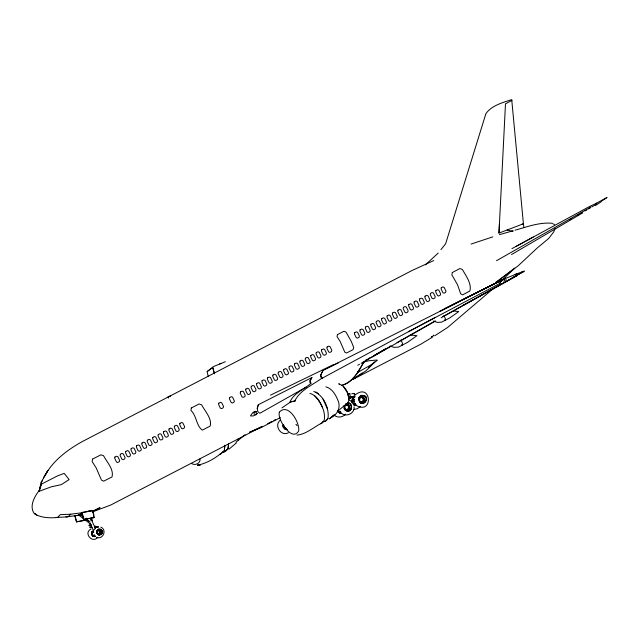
<?xml version="1.0" encoding="UTF-8"?>
<svg xmlns="http://www.w3.org/2000/svg" width="639" height="639" viewBox="0 0 639 639"><rect width="100%" height="100%" fill="white"/><g stroke="black" fill="none" stroke-linecap="round" stroke-linejoin="round"><path stroke-width="0.96" d="M440.974 249.609L445.639 243.747L485.888 113.686C491.527 105.539 502.701 102.567 511.719 99.628L523.413 223.77L498.971 233.091L499.41 224.057M498.971 233.091L505.489 103.79L511.991 100.363M348.95 408.201L348.183 405.382L345.651 404.918C343.055 406.3 345.036 410.909 347.816 409.647L348.95 408.201L349.709 408.481L348.207 410.39L347.065 410.669L344.836 409.735L345.244 409.16M363.751 400.525L362.976 397.706L360.444 397.242C357.856 398.624 359.837 403.233 362.609 401.971L363.751 400.525L364.502 400.805L363 402.714L361.858 402.993L359.629 402.059L360.045 401.484M444.329 308.797L505.617 278.189L323.086 370.3L320.762 375.021L321.105 377.122L322.096 378.256L408.425 331.713L500.409 283.141L499.938 282.334L501.919 279.89L517.894 273.452L515.058 274.435M100.826 531.201L100.97 533.094L99.061 534.667L97.352 532.99L97.224 531.584L98.702 530.378L100.315 531.456L100.826 531.201L99.524 529.931L97.408 530.13L97.687 530.658L98.326 530.49L98.23 529.923M349.709 408.481C350.252 406.396 348.814 403.864 346.522 403.856L346.53 404.695M364.502 400.805C365.268 398.305 362.752 395.253 360.148 396.484L358.687 398.369L359.31 398.688M99.237 534.044L99.452 534.587L98.614 534.803L98.606 534.196L99.62 533.924L100.499 532.167L101.066 532.127M499.882 282.989L501.919 279.89L439.672 311.457M354.094 406.795C354.972 413.409 345.851 417.642 341.234 413.018M354.078 395.333C355.955 395.557 354.006 391.987 351.722 393.928M344.309 405.438L344.573 408.64L346.793 410.853M283.381 424.855L283.277 425.846L282.606 425.854M283.692 424.967L284.315 427.395L285.793 427.986M200.119 458.802C200.486 463.515 195.015 466.015 191.349 463.419M238.115 440.239L238.363 438.586M325.762 421.061L322.999 421.86L325.762 421.061L328.015 418.329C329.317 408.025 323.717 395.285 313.757 391.451M99.061 534.667L98.222 534.516L98.326 533.98M345.915 410.454L346.05 409.711M360.708 402.778L360.851 402.035M224.337 450.431L224.848 445.303L224.337 450.431C217.14 457.3 207.316 463.251 197.467 465.232L200.223 464.992L197.467 465.232M346.905 405.006L347.065 404.255L345.899 404.048M361.698 397.33L361.858 396.579L360.692 396.372L360.787 397.186M39.314 489.977L41.032 482.669M311.337 383.033C304.499 389.279 293.365 393.121 289.954 402.147L289.683 402.442L294.962 400.693C299.979 390.181 313.046 384.79 322.088 378.008M43.508 477.796L47.941 470.416L41.303 481.95L41.351 484.162L39.338 490.616L41.239 484.53M354.27 394.598L354.525 393.768L354.773 394.678M306.097 387.178L259.809 413.305L257.789 411.652L257.229 408.297L258.38 404.687L311.92 377.529L310.027 380.772L310.306 383.009L310.027 380.772L311.92 377.529M257.229 408.297L258.396 404.679M99.333 530.498L99.524 529.931M347.416 404.846L347.688 404.064M362.217 397.178L362.481 396.388M97.767 534.627L97.959 534.092A2.836 2.428 73.2 0 1 97.168 530.977L98.422 529.388L100.387 529.316A2.836 2.428 73.2 0 1 102.184 531.904C102.488 534.675 99.021 535.698 97.376 533.701M257.237 413.265L255.864 414.535L253.947 414.016L254.234 412.107L255.4 411.388L256.519 411.676M345.252 410.621L345.539 409.863A3.962 3.387 73.2 0 1 344.413 405.533M555.155 228.299L553.709 231.941L548.757 238.419L537.263 247.956L518.133 265.84L495.465 282.734L514.762 268.092L501.16 281.136M97.479 531.097L98.254 529.427M99.94 533.341L100.195 532.79M100.107 534.028L100.499 533.214L100.059 533.006M348.055 410.677L348.75 409.272L347.999 410.629M93.406 530.65L95.722 527.702M91.641 533.277L92.455 532.239L93.749 532.183M98.071 530.538L97.855 529.995L97.184 530.562L96.777 531.352L97.224 531.584M97.735 531.129L97.384 532.279L97.895 533.405L99.508 533.677M76.608 521.767L87.216 519.842L76.536 521.903L74.963 515.633M363.895 361.746C358.415 371.091 353.519 381.922 342.184 385.157M364.062 361.698C358.631 371.547 353.087 382.234 341.45 385.565M44.786 475.831C52.941 460.623 67.71 449.6 82.663 441.373L412.379 270.329L433.801 260.552M207.156 371.563L212.715 367.393L214.464 373.719L212.715 367.393L207.148 371.563L208.162 376.371M348.143 401.907L348.67 401.092C349.573 394.582 345.827 386.02 339.181 384.127M357.393 371.89L358.159 372.138L358.567 371.539L358.439 370.221M354.286 394.119L354.525 393.768L354.669 394.479M92.24 535.578L92.535 535.17L91.712 534.795M98.222 534.516L97.471 533.988L97.767 533.581M99.532 530.977L99.828 530.562L99.061 530.074M337.887 411.836L338.303 411.26L337.727 410.438M347.696 405.525L348.103 404.958L348.854 406.037M362.489 397.849L362.896 397.282L363.655 398.361M326.801 420.031L328.031 418.353M92.2 510.641L81.696 512.813L70.761 514.203L67.942 516.839L55.489 517.502M81.696 512.813L78.805 515.298L65.937 516.919M337.384 411.38L348.055 402.626M99.9 530.865L100.291 530.426M348.183 405.382L348.726 404.767M362.976 397.706L363.519 397.091M41.351 484.162L57.67 475.815L64.204 473.379L69.108 479.577L61.352 484.618L51.32 486.83L39.219 491.247L39.203 490.496C34.442 496.583 28.723 506.823 34.61 513.948C40.904 517.662 48.532 518.069 55.665 517.638M88.334 521.081L88.861 520.553M41.303 481.95L42.581 480.776M425.35 264.905L438.258 253.036M236.39 442.899L228.842 449.281M334.205 414.695L329.397 418.888L332.831 415.893M368.703 367.489L374.789 362.017L365.963 370.868L352.848 379.334L362.289 373.064M93.142 530.833C90.61 532.255 91.776 536.616 94.652 536.632L95.682 536.345M353.942 397.538L352.097 399.886L352.297 403.113L352.097 399.886L353.942 397.458M359.23 398.001L359.909 397.41L359.525 396.667M93.014 531.504L91.521 532.271L91.952 532.67M431.892 336.553C429.871 337.839 433.298 336.577 433.825 335.163L433.226 335.531M493.252 288.636L447.596 327.495L434.72 335.794M93.142 530.777C90.083 532.391 92.351 537.83 95.642 536.305M92.559 532.471L91.864 533.349L91.96 534.579M94.891 535.083L94.668 536.041M345.795 405.23L344.828 406.468L344.964 408.185M352.281 400.102L353.862 399.279M352.536 400.318L353.127 399.814M360.588 397.562L359.621 398.792L359.757 400.509M355.18 394.934C371.555 381.938 373.679 415.502 356.035 405.342M97.783 537.255C92.328 544.156 82.982 532.614 91.145 528.964M345.627 414.176C342.808 417.315 337.416 418.273 334.229 415.142M360.428 406.5L357.449 408.672L353.846 409.463M98.925 535.306L99.74 534.635M235.935 442.236L245.08 434.68M280.537 420.015C273.468 424.927 280.833 436.972 288.469 432.739M330.379 418.034C337.616 414.711 341.322 407.131 337.672 399.742C335.395 394.311 331.976 388.456 325.882 386.843M348.718 399.319L350.643 397.825L349.94 396.292M93.893 535.378L94.34 535.035M347.656 409.303L348.718 407.195L348.007 405.629L346.554 405.038M362.457 401.627L363.519 399.519L362.8 397.953L361.347 397.362M57.542 517.534L60.242 514.635L70.761 514.203M362.968 362.64L370.237 357.433M291.049 401.659L281.887 407.914M601.962 200.878L607.05 197.467L595.716 203.617M595.724 205.335L601.483 201.581M365.42 360.364L367.026 359.342M170.134 396.116L167.61 397.426M432.284 337.264L420.925 344.125L352.536 379.598M385.205 349.126L373.511 355.979L386.06 348.614M346.602 403.832L347.456 403.329M511.512 254.57L582.728 212.843M590.915 207.02L496.551 260.688M569.804 219.784L571.53 218.794M577.464 215.359L579.19 214.369M580.867 213.394L582.592 212.404M585.124 210.934L586.85 209.943M588.527 208.969L590.252 207.979M357.824 365.244L359.493 364.286M361.171 363.319L435.135 321.153M371.275 357.257L390.996 346.003M503.668 281.096L506.2 279.658M397.051 342.576L435.327 320.93M442.899 316.632L523.469 271.711L512.071 277.893M441.142 317.767L517.43 275.385L462.9 305.474M591.882 206.844L596.211 204.44M511.943 248.635L533.301 237.045M516.232 246.303L589.374 206.581L596.818 203.138M282.973 427.14L283.54 426.828L284.107 427.659M97.471 533.988L96.928 533.222L97.352 532.99M344.078 408.656L344.677 408.337M358.878 400.98L359.469 400.661M408.425 331.713L435.167 317.495M280.369 417.602L261.127 427.587L249.561 432.22L262.158 426.477M257.773 428.809L261.103 427.044M167.57 397.45L168.081 397.178M358.159 372.138L370.564 365.133L377.266 360.404L377.026 360.005L368.583 360.803L363.351 362.177M256.894 429.224L110.739 505.034L92.679 511.855M267.701 423.617L269.458 422.714M273.835 420.438L275.593 419.527M352.025 402.458L354.613 401.108M270.017 422.363L271.791 421.452M169.383 396.499L170.094 396.132M439.656 311.465L501.919 279.89M220.287 454.041L221.733 453.307L220.279 454.017M220.311 454.033L221.733 453.307M320.65 423.673L321.936 423.026L324.189 420.294C325.491 413.561 322.687 406.739 319.157 401.108M363.551 398.536L364.278 398.177M348.758 406.212L349.485 405.845M270.521 395.134L333.43 364.661M92.591 511.36L100.059 507.638L92.551 511.288M212.987 366.778L225.359 361.706M338.247 362.912L323.078 370.285L320.762 375.021L321.09 377.122L322.096 378.256M320.642 423.657L321.936 423.026C313.797 426.956 306.329 434.288 296.967 435.095M516.719 273.851L524.387 271.072L521.64 272.062M219.64 363.958L221.014 363.391M521.616 224.441L523.413 223.77L523.924 227.7M471.095 244.058L492.837 236.861M348.519 394.023L349.837 393.624L350.18 396.38L348.598 396.468M349.637 398.121L350.643 397.825M499.458 234.665L513.125 230.743M515.042 230.192C527.239 226.829 539.532 222.052 552.408 223.283M348.183 411.204C353.191 410.781 352.297 402.57 347.48 402.698M360.053 397.722L360.811 397.522M354.421 399.455L352.68 400.901L352.808 402.61M93.486 532.207C91.257 532.399 92.232 536.185 94.276 535.266M353.766 398.472L352.592 398.768L352.984 399.503M355.524 403.728L353.303 403.329M353.383 404.295L355.148 404.231M340.731 411.396L339.205 411.452L338.015 410.286M338.59 411.971L340.355 411.907M284.403 428.362L286.168 428.306M98.174 530.761L99.253 530.729L100.107 531.568M92.168 535.282L94.005 535.626L94.221 536.177L92.551 536.233M361.914 401.795L360.428 401.835M347.121 409.463L345.635 409.503M94.101 517.59L83.525 519.531L81.904 512.446L92.639 510.529L93.693 514.036L94.101 517.59L83.525 519.531M82.599 514.555L76.848 515.489M86.616 511.559L92.639 510.529M363.815 399.527L364.613 399.471M349.014 407.203L349.813 407.147M348.255 393.712L349.837 393.624M350.188 397.865L353.87 397.69M358.543 399.679L359.214 399.671M351.594 401.787L352.265 401.771L352.369 400.789L351.738 400.469M97.168 532.279L96.689 532.287L96.928 533.222M91.457 533.877L91.936 533.869L91.561 532.934M363.319 399.671L363.99 399.663L363.871 400.965L363.232 400.685M348.527 407.339L349.19 407.339L349.07 408.64L348.439 408.361M352.145 397.21L354.134 397.202M354.677 397.234L349.948 397.234L349.709 396.46L355.292 396.739M410.27 335.036L416.955 335.667L407.331 342.512L398.448 347.121L393.912 347.336L390.022 346.09M453.386 310.977L458.746 311.552L449.832 317.887L441.581 322.168L437.38 322.383L433.234 321.042M94.332 527.047L97.264 527.247M95.259 526.664L97.216 526.879M338.534 383.831L339.501 383.943M553.047 223.826L554.452 224.529M98.518 527.159L94.66 526.584L94.596 526.049L98.47 526.824M507.11 229.992L511.751 231.094A38.723 31.367 74.7 0 0 513.013 231.31M353.886 399.615L354.685 399.75M93.094 532.327L93.669 532.423M356.051 405.549L353.287 404.423L356.051 405.629M287.063 429.624L284.307 428.489L282.973 425.582M347.52 402.762C353.255 402.634 352.52 412.77 346.689 410.933L344.157 408.489M98.582 533.94L97.527 533.517M96.521 537.447C102.919 539.979 107.368 529.907 100.834 527.127M360.34 402.187C362.617 404.615 366.626 402.306 366.163 399.159A3.962 3.387 73.2 0 0 363.655 395.541L360.931 395.637L359.206 397.857A3.962 3.387 73.2 0 0 360.34 402.187L361.219 402.354L361.235 403.185M347.48 402.961L348.862 403.217A3.962 3.387 73.2 0 1 351.37 406.835C351.833 409.982 347.824 412.291 345.547 409.863L346.426 410.022L346.442 410.861M287.063 429.696L284.267 428.553L282.909 425.574M91.281 519.507L92.208 519.691L92.519 522.215L93.885 525.202M360.947 401.675L361.738 401.843M346.146 409.351L346.945 409.519M338.686 411.612L339.477 411.78M284.499 428.002L285.29 428.178M92.807 535.418L93.382 535.538M309.923 393.416C316.481 395.086 319.971 402.067 322.607 407.762M401.412 344.908L402.195 345.172L402.474 343.255L400.988 340.012M444.329 320.107L445.064 320.363L445.327 318.573L443.953 315.578M100.435 532.894L100.97 533.094M343.894 406.037L344.517 406.356M35.936 514.587L35.001 513.62L36.862 515.138M349.493 400.158L351.746 401.659M346.226 403.84L347.512 404.727M315.93 391.995L318.47 393.832M80.594 514.89L83.773 517.31M85.354 518.517L90.115 522.151M78.309 514.754L91.433 524.763M363.311 401.372L363.934 401.915M348.519 409.048L349.142 409.591M100.123 533.493L100.555 533.892M314.636 395.805L316.984 398.249M362.776 401.54L363.311 402.107M347.983 409.216L348.519 409.775M97.184 530.562L97.567 530.969M294.962 400.693L295.322 401.076L293.7 401.763L293.341 401.372M359.23 397.266L359.741 397.841M343.662 386.891L347.169 392.306L348.854 398.233M316.984 398.217L319.165 401.132M337.56 410.757L339.78 412.978L341.25 413.225L339.764 413.026L337.504 410.789M344.445 408.337L344.94 409.056M322.999 399.167L327.591 409.256M362.609 401.971L363 402.714M355.683 404.072L356.075 404.806M347.816 409.647L348.207 410.39M99.62 533.924L99.9 534.452M92.176 531.712L92.455 532.239M94.221 525.945L95.499 528.725M90.099 523.261L90.53 524.212L88.909 525.242L89.117 525.881L91.193 525.298L90.554 525.418L91.026 525.29L91.465 526.256L89.748 527.191L90.051 527.734L92.056 527.183L91.433 527.295L91.888 527.167L93.078 529.771M360.148 396.484L360.444 397.242M345.348 404.152L345.651 404.918M91.177 517.862L91.912 520.681L91.129 520.873L90.307 518.309M86.672 518.133L87.128 519.954M82.175 512.478L83.789 519.563M92.351 510.505L93.43 514.004M76.536 521.903L74.867 515.761M353.679 400.206L354.405 403.009M344.046 407.075L344.453 408.688M361.738 402.195L361.858 402.993M346.937 409.871L347.065 410.669M93.621 515.785L93.813 517.566M354.27 404.455L354.31 405.278M339.477 412.131L339.509 412.954M285.29 428.521L285.321 429.352M98.67 529.787L98.702 530.378M93.374 535.786L93.398 536.377M168.329 397.099L168.353 398.081M361.315 396.188L361.323 397.027M93.462 531.368L93.462 531.967M39.219 490.488L39.219 491.247M361.035 396.124A4.513 3.858 73.2 0 1 362.345 396.987M346.242 403.792A4.513 3.858 73.2 0 1 347.552 404.663M297.087 425.678A14.969 7.261 63 0 1 295.921 424.272M255.951 411.836L255.927 412.666L257.038 413.561L256.175 414.719L252.956 415.981L250.44 415.901L252.804 412.618L254.913 411.356L255.951 411.836M279.323 412.179C277.054 419.416 292.223 442.651 298.685 430.942C300.05 422.714 288.189 402.354 279.323 412.179M100.355 532.487L100.259 533.653L100.403 532.495L99.428 530.362L100.355 532.487M102.344 531.904C102.28 538.445 93.246 532.551 98.35 529.204C110.715 531.113 92.304 540.634 98.406 529.236C100.243 528.381 102.24 530.019 102.344 531.904M358.974 397.777C359.573 412.451 374.326 394.654 360.843 395.381L358.974 397.777M359.11 397.762C359.597 412.227 374.23 394.734 360.915 395.429L359.11 397.762M441.293 287.75L441.086 289.004L442.883 292.702L444.065 293.205L445.655 292.366L445.95 291.088L444.153 287.39L442.891 286.911L441.293 287.75M191.317 408.001L190.933 410.438C196.732 415.701 196.189 425.973 202.379 430.127L210.167 426.085C212.244 418.641 204.983 411.236 201.668 404.87L199.104 403.96L191.317 408.001M337.4 334.644L337.072 336.665L340.148 341.442L344.788 352.153L346.578 353L353.079 349.637L353.702 347.528L351.402 341.657L345.995 332.04L343.862 331.29L337.4 334.644M114.916 457.069L114.7 458.315L116.498 462.021L117.68 462.516L119.333 461.662L119.653 460.384L117.856 456.677L116.562 456.214L114.916 457.069M120.332 454.257L120.116 455.511L121.913 459.209L123.095 459.713L124.749 458.85L125.068 457.572L123.303 453.93L121.977 453.402L120.332 454.257M125.739 451.454L125.524 452.7L127.329 456.398L128.511 456.901L130.164 456.046L130.484 454.76L128.719 451.118L127.393 450.591L125.739 451.454M131.155 448.642L130.939 449.888L132.736 453.594L133.926 454.089L135.572 453.235L135.899 451.957L134.134 448.306L132.808 447.787L131.155 448.642M136.57 445.83L136.355 447.084L138.152 450.783L139.342 451.286L140.987 450.423L141.315 449.145L139.518 445.447L138.224 444.976L136.57 445.83M141.986 443.027L141.77 444.273L143.567 447.971L144.757 448.474L146.403 447.619L146.73 446.334L144.933 442.635L143.639 442.164L141.986 443.027M147.401 440.215L147.186 441.461L148.983 445.167L150.173 445.663L151.818 444.808L152.146 443.53L150.349 439.824L149.055 439.36L147.401 440.215M152.817 437.403L152.601 438.658L154.398 442.356L155.589 442.859L157.234 441.996L157.561 440.718L155.764 437.012L154.47 436.549L152.817 437.403M158.232 434.6L158.017 435.846L159.814 439.544L161.004 440.047L162.649 439.193L162.977 437.907L161.18 434.208L159.886 433.737L158.232 434.6M163.648 431.788L163.432 433.034L165.229 436.741L166.412 437.236L168.065 436.381L168.392 435.095L166.627 431.453L165.301 430.934L163.648 431.788M169.063 428.977L168.848 430.231L170.645 433.929L171.827 434.424L173.481 433.569L173.808 432.291L172.043 428.649L170.717 428.122L169.063 428.977M174.479 426.165L174.263 427.419L176.06 431.117L177.243 431.621L178.896 430.766L179.224 429.48L177.418 425.782L176.132 425.31L174.479 426.165M179.894 423.361L179.679 424.608L181.476 428.314L182.658 428.809L184.312 427.954L184.639 426.668L182.834 422.97L181.548 422.499L179.894 423.361M218.786 403.185L218.57 404.431L220.367 408.137L221.549 408.633L223.203 407.778L223.522 406.5L221.725 402.794L220.439 402.33L218.786 403.185M229.617 397.57L229.401 398.816L231.198 402.514L232.38 403.017L234.034 402.163L234.353 400.877L232.556 397.178L231.27 396.707L229.617 397.57M240.448 391.947L240.232 393.201L242.029 396.899L243.211 397.394L244.865 396.539L245.184 395.261L243.427 391.619L242.093 391.092L240.448 391.947M245.863 389.135L245.648 390.389L247.445 394.087L248.627 394.59L250.28 393.736L250.6 392.45L248.843 388.808L247.509 388.28L245.863 389.135M251.279 386.331L251.063 387.577L252.86 391.284L254.042 391.779L255.696 390.924L256.015 389.638L254.218 385.94L252.924 385.477L251.279 386.331M256.694 383.52L256.479 384.766L258.276 388.472L259.458 388.967L261.111 388.113L261.431 386.835L259.634 383.128L258.34 382.665L256.694 383.52M262.11 380.708L261.894 381.962L263.691 385.66L264.873 386.164L266.527 385.301L266.846 384.023L265.049 380.325L263.755 379.854L262.11 380.708M267.517 377.905L267.302 379.151L269.107 382.849L270.289 383.352L271.942 382.497L272.262 381.211L270.465 377.513L269.171 377.042L267.517 377.905M272.933 375.093L272.717 376.339L274.514 380.045L275.705 380.54L277.35 379.686L277.677 378.408L275.912 374.758L274.586 374.238L272.933 375.093M278.348 372.281L278.133 373.535L279.93 377.234L281.12 377.737L282.765 376.874L283.093 375.596L281.296 371.89L280.002 371.427L278.348 372.281M283.764 369.478L283.548 370.724L285.345 374.422L286.536 374.925L288.181 374.071L288.508 372.785L286.743 369.142L285.417 368.615L283.764 369.478M289.179 366.666L288.964 367.912L290.761 371.618L291.951 372.114L293.597 371.259L293.924 369.973L292.127 366.275L290.833 365.812L289.179 366.666M294.595 363.855L294.379 365.109L296.176 368.807L297.367 369.31L299.012 368.447L299.34 367.169L297.542 363.463L296.248 363L294.595 363.855M300.01 361.043L299.795 362.297L301.592 365.995L302.782 366.498L304.428 365.644L304.755 364.358L302.958 360.66L301.664 360.188L300.01 361.043M305.426 358.239L305.21 359.485L307.008 363.192L308.19 363.687L309.843 362.832L310.171 361.546L308.373 357.848L307.079 357.385L305.426 358.239M310.842 355.428L310.626 356.674L312.423 360.38L313.605 360.875L315.259 360.021L315.586 358.743L313.789 355.036L312.495 354.573L310.842 355.428M316.257 352.616L316.041 353.87L317.839 357.568L319.021 358.072L320.674 357.209L321.002 355.931L319.236 352.289L317.91 351.762L316.257 352.616M321.673 349.813L321.457 351.059L323.254 354.757L324.436 355.26L326.09 354.405L326.417 353.119L324.612 349.421L323.326 348.95L321.673 349.813M327.088 347.001L326.872 348.247L328.67 351.953L329.852 352.448L331.505 351.594L331.825 350.316L330.028 346.61L328.742 346.146L327.088 347.001M354.653 332.703L354.437 333.949L356.235 337.648L357.425 338.151L359.07 337.296L359.398 336.01L357.6 332.312L356.306 331.841L354.653 332.703M360.069 329.892L359.853 331.138L361.65 334.844L362.84 335.339L364.486 334.485L364.813 333.199L363.016 329.5L361.722 329.037L360.069 329.892M365.484 327.08L365.268 328.334L367.066 332.032L368.256 332.528L369.901 331.673L370.229 330.395L368.431 326.689L367.137 326.225L365.484 327.08M370.9 324.269L370.684 325.523L372.481 329.221L373.671 329.724L375.317 328.869L375.644 327.583L373.847 323.885L372.553 323.414L370.9 324.269M376.315 321.465L376.099 322.711L377.897 326.417L379.087 326.912L380.732 326.058L381.06 324.772L379.294 321.129L377.968 320.61L376.315 321.465M381.731 318.653L381.515 319.899L383.312 323.606L384.494 324.101L386.148 323.246L386.475 321.968L384.71 318.318L383.384 317.799L381.731 318.653M387.146 315.842L386.93 317.096L388.728 320.794L389.91 321.297L391.563 320.435L391.891 319.157L390.094 315.458L388.8 314.987L387.146 315.842M392.562 313.038L392.346 314.284L394.143 317.982L395.325 318.486L396.979 317.631L397.306 316.345L395.501 312.647L394.215 312.175L392.562 313.038M397.977 310.227L397.762 311.473L399.559 315.179L400.741 315.674L402.394 314.819L402.714 313.541L400.917 309.835L399.631 309.372L397.977 310.227M403.393 307.415L403.177 308.669L404.974 312.367L406.156 312.87L407.81 312.008L408.129 310.73L406.332 307.032L405.046 306.56L403.393 307.415M408.808 304.611L408.593 305.857L410.39 309.556L411.572 310.059L413.225 309.204L413.545 307.918L411.748 304.22L410.462 303.749L408.808 304.611M414.224 301.8L414.008 303.046L415.805 306.752L416.987 307.247L418.641 306.393L418.96 305.115L417.163 301.408L415.869 300.945L414.224 301.8M419.639 298.988L419.424 300.242L421.221 303.94L422.403 304.444L424.056 303.581L424.376 302.303L422.579 298.597L421.285 298.133L419.639 298.988M425.055 296.176L424.839 297.431L426.636 301.129L427.818 301.632L429.472 300.777L429.791 299.491L428.034 295.849L426.7 295.322L425.055 296.176M430.47 293.373L430.255 294.619L432.052 298.325L433.234 298.82L434.887 297.966L435.207 296.68L433.41 292.981L432.116 292.518L430.47 293.373M435.886 290.561L435.67 291.807L437.467 295.514L438.65 296.009L440.303 295.154L440.622 293.876L438.825 290.17L437.531 289.707L435.886 290.561M452.308 272.526L451.893 274.962L457.556 284.754L460.663 293.78L462.636 294.867L469.921 290.977C471.814 283.428 465.975 275.84 462.356 269.474L459.904 268.54L452.308 272.526M228.57 445.734L227.995 448.506L226.581 450.287L223.938 452.1L222.3 452.364L225.383 451.398L227.987 448.49L228.514 443.386L228.578 445.702M92.623 459.042L92.104 461.518L96.138 467.828L101.497 480.145L103.71 481.159L111.993 476.966C114.141 469.545 106.929 462.133 103.558 455.735L100.946 454.84L92.623 459.042M93.11 535.562L92.998 536.073L93.845 536.241L93.11 535.562M284.914 428.21L284.762 428.921L285.945 429.16L285.801 428.37L284.914 428.21M339.109 411.812L338.95 412.522L340.14 412.762L339.996 411.971L339.109 411.812M353.902 404.136L353.75 404.854L354.933 405.086L354.789 404.295L353.902 404.136M363.543 401.604L362.856 403.009L363.503 401.58M92.623 531.576L91.968 532.143L92.32 532.559L92.623 531.576M353.215 398.576L352.305 399.359L352.792 399.942L353.519 399.343L353.215 398.576M100.347 531.352L100.123 532.279L100.603 532.271L100.347 531.352M98.478 529.771L97.424 529.595L98.494 529.739"/></g></svg>
